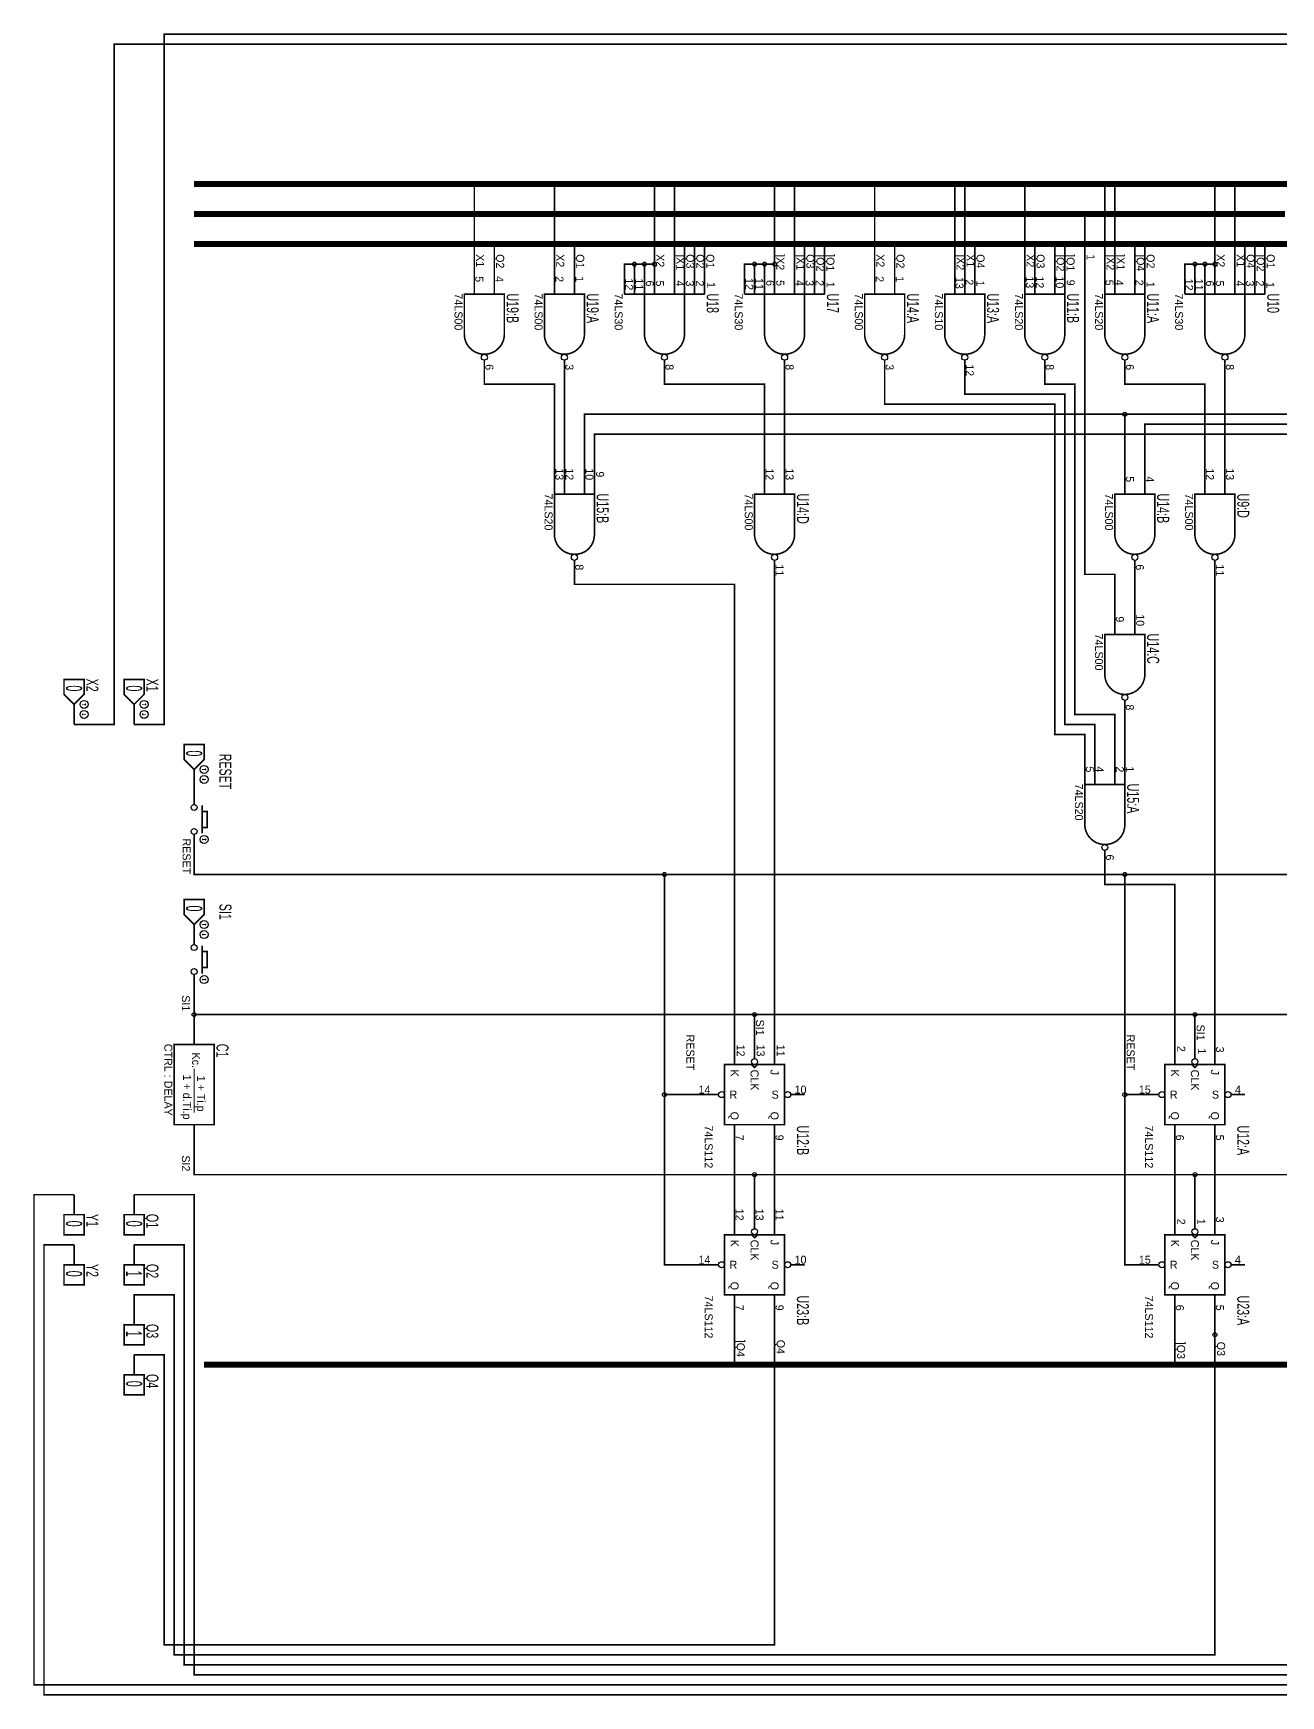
# Model space of a CAD drawing. Header units: inches. Extents: x 9.7 to 35.5, y -7.2 to 9.4.
# Drawn here: x 9.7 to 22.17, y -7.2 to 9.41 of the extents above; entities that cross this region are included whole.
import ezdxf

# ---------------------------------------------------------------- set-up
doc = ezdxf.new("R2010")
doc.units = ezdxf.units.IN
doc.header["$MEASUREMENT"] = 0
for name, color, linetype in [('12632256', 7, 'Continuous'), ('128', 7, 'Continuous'), ('16384', 7, 'Continuous'), ('255', 7, 'Continuous')]:
    doc.layers.add(name, color=color, linetype=linetype)

msp = doc.modelspace()

# ---------------------------------------------------------------- linework, layer by layer
for points, const_width in [([(10.11, 2.504), (10.51, 2.504), (10.51, 9.304), (33.41, 9.304), (33.41, 9.104)], 0.016), ([(10.71, 2.504), (11.01, 2.504), (11.01, 9.404), (34.91, 9.404), (34.91, 9.104)], 0.016), ([(11.31, 7.904), (12.01, 7.904)], 0.06), ([(12.11, 7.904), (12.01, 7.904)], 0.06), ([(12.91, 7.904), (12.11, 7.904)], 0.06), ([(14.01, 7.904), (12.91, 7.904)], 0.06), ([(13.61, 7.904), (14.11, 7.904)], 0.06), ([(14.41, 7.904), (14.11, 7.904)], 0.06), ([(14.11, 7.004), (14.11, 7.904)], 0.016), ([(14.61, 7.904), (14.41, 7.904)], 0.06), ([(14.61, 7.904), (14.81, 7.904)], 0.06), ([(14.81, 7.904), (14.91, 7.904)], 0.06), ([(15.41, 7.904), (14.91, 7.904)], 0.06), ([(14.91, 7.004), (14.91, 7.904)], 0.016), ([(15.21, 7.904), (15.11, 7.904)], 0.06), ([(15.61, 7.904), (15.41, 7.904)], 0.06), ([(15.91, 7.904), (15.61, 7.904)], 0.06), ([(16.01, 7.904), (15.91, 7.904)], 0.06), ([(15.91, 7.904), (15.91, 7.104)], 0.016), ([(16.01, 7.904), (16.11, 7.904)], 0.06), ([(16.61, 7.904), (16.11, 7.904)], 0.06), ([(16.11, 7.004), (16.11, 7.904)], 0.016), ([(16.71, 7.904), (16.61, 7.904)], 0.06), ([(16.71, 7.904), (16.81, 7.904)], 0.06), ([(16.91, 7.904), (16.81, 7.904)], 0.06), ([(16.91, 7.904), (17.11, 7.904)], 0.06), ([(17.31, 7.904), (17.11, 7.904)], 0.06), ([(17.11, 7.004), (17.11, 7.104), (17.11, 7.904)], 0.016), ([(17.61, 7.904), (17.31, 7.904)], 0.06), ([(17.31, 7.004), (17.31, 7.904)], 0.016), ([(17.61, 7.904), (18.11, 7.904)], 0.06), ([(18.61, 7.904), (18.11, 7.904)], 0.06), ([(18.11, 7.004), (18.11, 7.904)], 0.016), ([(18.61, 7.904), (18.91, 7.904)], 0.06), ([(19.01, 7.904), (18.91, 7.904)], 0.06), ([(18.91, 7.004), (18.91, 7.904)], 0.016), ([(19.61, 7.904), (19.01, 7.904)], 0.06), ([(19.01, 7.004), (19.01, 7.904)], 0.016), ([(19.71, 7.904), (19.61, 7.904)], 0.06), ([(19.61, 7.904), (19.61, 7.004)], 0.016), ([(19.71, 7.904), (19.81, 7.904)], 0.06), ([(19.81, 7.904), (20.41, 7.904)], 0.06), ([(20.41, 7.904), (20.51, 7.904)], 0.06), ([(20.41, 7.004), (20.41, 7.904)], 0.016), ([(20.61, 7.904), (20.51, 7.904)], 0.06), ([(20.51, 7.004), (20.51, 7.904)], 0.016), ([(21.41, 7.904), (20.61, 7.904)], 0.06), ([(21.51, 7.904), (21.41, 7.904)], 0.06), ([(21.61, 7.904), (21.51, 7.904)], 0.06), ([(21.51, 7.904), (21.51, 7.104)], 0.016), ([(21.61, 7.904), (21.71, 7.904)], 0.06), ([(22.31, 7.904), (21.71, 7.904)], 0.06), ([(21.71, 7.004), (21.71, 7.904)], 0.016), ([(11.31, 7.604), (11.71, 7.604)], 0.06), ([(11.71, 7.604), (11.81, 7.604)], 0.06), ([(12.61, 7.604), (11.81, 7.604)], 0.06), ([(15.21, 7.604), (12.61, 7.604)], 0.06), ([(15.21, 7.604), (15.41, 7.604)], 0.06), ([(16.41, 7.604), (15.41, 7.604)], 0.06), ([(16.61, 7.604), (16.41, 7.604)], 0.06), ([(16.61, 7.604), (17.31, 7.604)], 0.06), ([(19.31, 7.604), (17.31, 7.604)], 0.06), ([(19.31, 7.604), (20.21, 7.604)], 0.06), ([(22.21, 7.604), (20.21, 7.604)], 0.06), ([(20.51, 3.604), (20.51, 4.004), (20.21, 4.004), (20.21, 7.604)], 0.016), ([(14.31, 7.304), (11.31, 7.304)], 0.06), ([(14.31, 7.304), (15.11, 7.304)], 0.06), ([(14.31, 7.004), (14.31, 7.304)], 0.016), ([(16.21, 7.304), (15.11, 7.304)], 0.06), ([(15.11, 7.004), (15.11, 7.304)], 0.016), ([(16.31, 7.304), (16.21, 7.304)], 0.06), ([(16.21, 7.304), (16.21, 7.004)], 0.016), ([(16.31, 7.304), (16.41, 7.304)], 0.06), ([(16.31, 7.304), (16.31, 7.004)], 0.016), ([(17.41, 7.304), (16.41, 7.304)], 0.06), ([(16.41, 7.004), (16.41, 7.304)], 0.016), ([(17.51, 7.304), (17.41, 7.304)], 0.06), ([(17.41, 7.004), (17.41, 7.304)], 0.016), ([(17.61, 7.304), (17.51, 7.304)], 0.06), ([(17.51, 7.004), (17.51, 7.304)], 0.016), ([(18.31, 7.304), (17.61, 7.304)], 0.06), ([(17.61, 7.004), (17.61, 7.304)], 0.016), ([(19.11, 7.304), (18.31, 7.304)], 0.06), ([(18.31, 7.004), (18.31, 7.304)], 0.016), ([(19.11, 7.304), (19.71, 7.304)], 0.06), ([(19.11, 7.304), (19.11, 7.004)], 0.016), ([(19.91, 7.304), (19.71, 7.304)], 0.06), ([(19.71, 7.004), (19.71, 7.304)], 0.016), ([(20.01, 7.304), (19.91, 7.304)], 0.06), ([(19.91, 7.004), (19.91, 7.304)], 0.016), ([(20.71, 7.304), (20.01, 7.304)], 0.06), ([(20.01, 7.004), (20.01, 7.304)], 0.016), ([(20.71, 7.304), (20.81, 7.304)], 0.06), ([(20.71, 7.304), (20.71, 7.004)], 0.016), ([(21.81, 7.304), (20.81, 7.304)], 0.06), ([(20.81, 7.004), (20.81, 7.304)], 0.016), ([(21.81, 7.304), (21.91, 7.304)], 0.06), ([(21.81, 7.304), (21.81, 7.004)], 0.016), ([(21.91, 7.304), (22.01, 7.304)], 0.06), ([(21.91, 7.304), (21.91, 7.004)], 0.016), ([(22.51, 7.304), (22.01, 7.304)], 0.06), ([(22.01, 7.004), (22.01, 7.304)], 0.016), ([(14.11, 7.004), (14.11, 6.804)], 0.016), ([(14.31, 7.004), (14.31, 6.804)], 0.016), ([(14.91, 7.004), (14.91, 6.804)], 0.016), ([(15.11, 7.004), (15.11, 6.804)], 0.016), ([(15.61, 7.004), (15.61, 7.104), (15.71, 7.104)], 0.016), ([(15.61, 7.004), (15.61, 6.804)], 0.016), ([(15.71, 7.004), (15.71, 7.104), (15.81, 7.104)], 0.016), ([(15.71, 7.004), (15.71, 6.804)], 0.016), ([(15.81, 7.004), (15.81, 7.104), (15.91, 7.104)], 0.016), ([(15.81, 7.004), (15.81, 6.804)], 0.016), ([(15.91, 7.104), (15.91, 7.004)], 0.016), ([(15.91, 7.004), (15.91, 6.804)], 0.016), ([(16.11, 7.004), (16.11, 6.804)], 0.016), ([(16.21, 7.004), (16.21, 6.804)], 0.016), ([(16.31, 7.004), (16.31, 6.804)], 0.016), ([(16.41, 7.004), (16.41, 6.804)], 0.016), ([(16.81, 7.004), (16.81, 7.104), (16.91, 7.104)], 0.016), ([(16.81, 7.004), (16.81, 6.804)], 0.016), ([(16.91, 7.004), (16.91, 7.104), (17.01, 7.104)], 0.016), ([(16.91, 7.004), (16.91, 6.804)], 0.016), ([(17.01, 7.004), (17.01, 7.104), (17.11, 7.104)], 0.016), ([(17.01, 7.004), (17.01, 6.804)], 0.016), ([(17.11, 7.004), (17.11, 6.804)], 0.016), ([(17.31, 7.004), (17.31, 6.804)], 0.016), ([(17.41, 7.004), (17.41, 6.804)], 0.016), ([(17.51, 7.004), (17.51, 6.804)], 0.016), ([(17.61, 7.004), (17.61, 6.804)], 0.016), ([(18.11, 7.004), (18.11, 6.804)], 0.016), ([(18.31, 7.004), (18.31, 6.804)], 0.016), ([(18.91, 7.004), (18.91, 6.804)], 0.016), ([(19.01, 7.004), (19.01, 6.804)], 0.016), ([(19.11, 7.004), (19.11, 6.804)], 0.016), ([(19.61, 7.004), (19.61, 6.804)], 0.016), ([(19.71, 7.004), (19.71, 6.804)], 0.016), ([(19.91, 7.004), (19.91, 6.804)], 0.016), ([(20.01, 7.004), (20.01, 6.804)], 0.016), ([(20.41, 7.004), (20.41, 6.804)], 0.016), ([(20.51, 7.004), (20.51, 6.804)], 0.016), ([(20.71, 7.004), (20.71, 6.804)], 0.016), ([(20.81, 7.004), (20.81, 6.804)], 0.016), ([(21.21, 7.004), (21.21, 7.104), (21.31, 7.104)], 0.016), ([(21.21, 7.004), (21.21, 6.804)], 0.016), ([(21.31, 7.004), (21.31, 7.104), (21.41, 7.104)], 0.016), ([(21.31, 7.004), (21.31, 6.804)], 0.016), ([(21.41, 7.004), (21.41, 7.104), (21.51, 7.104)], 0.016), ([(21.41, 7.004), (21.41, 6.804)], 0.016), ([(21.51, 7.104), (21.51, 7.004)], 0.016), ([(21.51, 7.004), (21.51, 6.804)], 0.016), ([(21.71, 7.004), (21.71, 6.804)], 0.016), ([(21.81, 7.004), (21.81, 6.804)], 0.016), ([(21.91, 7.004), (21.91, 6.804)], 0.016), ([(22.01, 7.004), (22.01, 6.804)], 0.016), ([(14.21, 6.204), (14.23, 6.205), (14.25, 6.208), (14.269, 6.213), (14.288, 6.22), (14.305, 6.228), (14.322, 6.238), (14.337, 6.25), (14.351, 6.263), (14.364, 6.277), (14.376, 6.292), (14.386, 6.309), (14.394, 6.326), (14.401, 6.345), (14.406, 6.364), (14.409, 6.384), (14.41, 6.404), (14.41, 6.804), (14.01, 6.804), (14.01, 6.404), (14.011, 6.384), (14.014, 6.364), (14.019, 6.345), (14.026, 6.326), (14.034, 6.309), (14.044, 6.292), (14.056, 6.277), (14.069, 6.263), (14.083, 6.25), (14.098, 6.238), (14.115, 6.228), (14.132, 6.22), (14.151, 6.213), (14.17, 6.208), (14.19, 6.205), (14.21, 6.204)], 0.016), ([(15.01, 6.204), (15.03, 6.205), (15.05, 6.208), (15.069, 6.213), (15.088, 6.22), (15.105, 6.228), (15.122, 6.238), (15.137, 6.25), (15.151, 6.263), (15.164, 6.277), (15.176, 6.292), (15.186, 6.309), (15.194, 6.326), (15.201, 6.345), (15.206, 6.364), (15.209, 6.384), (15.21, 6.404), (15.21, 6.804), (14.81, 6.804), (14.81, 6.404), (14.811, 6.384), (14.814, 6.364), (14.819, 6.345), (14.826, 6.326), (14.834, 6.309), (14.844, 6.292), (14.856, 6.277), (14.869, 6.263), (14.883, 6.25), (14.898, 6.238), (14.915, 6.228), (14.932, 6.22), (14.951, 6.213), (14.97, 6.208), (14.99, 6.205), (15.01, 6.204)], 0.016), ([(15.81, 6.804), (15.61, 6.804)], 0.016), ([(16.01, 6.204), (16.03, 6.205), (16.05, 6.208), (16.069, 6.213), (16.088, 6.22), (16.105, 6.228), (16.122, 6.238), (16.137, 6.25), (16.151, 6.263), (16.164, 6.277), (16.176, 6.292), (16.186, 6.309), (16.194, 6.326), (16.201, 6.345), (16.206, 6.364), (16.209, 6.384), (16.21, 6.404), (16.21, 6.804), (15.81, 6.804), (15.81, 6.404), (15.811, 6.384), (15.814, 6.364), (15.819, 6.345), (15.826, 6.326), (15.834, 6.309), (15.844, 6.292), (15.856, 6.277), (15.869, 6.263), (15.883, 6.25), (15.898, 6.238), (15.915, 6.228), (15.932, 6.22), (15.951, 6.213), (15.97, 6.208), (15.99, 6.205), (16.01, 6.204)], 0.016), ([(16.41, 6.804), (16.21, 6.804)], 0.016), ([(17.01, 6.804), (16.81, 6.804)], 0.016), ([(17.21, 6.204), (17.23, 6.205), (17.25, 6.208), (17.269, 6.213), (17.288, 6.22), (17.305, 6.228), (17.322, 6.238), (17.337, 6.25), (17.351, 6.263), (17.364, 6.277), (17.376, 6.292), (17.386, 6.309), (17.394, 6.326), (17.401, 6.345), (17.406, 6.364), (17.409, 6.384), (17.41, 6.404), (17.41, 6.804), (17.01, 6.804), (17.01, 6.404), (17.011, 6.384), (17.014, 6.364), (17.019, 6.345), (17.026, 6.326), (17.034, 6.309), (17.044, 6.292), (17.056, 6.277), (17.069, 6.263), (17.083, 6.25), (17.098, 6.238), (17.115, 6.228), (17.132, 6.22), (17.151, 6.213), (17.17, 6.208), (17.19, 6.205), (17.21, 6.204)], 0.016), ([(17.61, 6.804), (17.41, 6.804)], 0.016), ([(18.21, 6.204), (18.23, 6.205), (18.25, 6.208), (18.269, 6.213), (18.288, 6.22), (18.305, 6.228), (18.322, 6.238), (18.337, 6.25), (18.351, 6.263), (18.364, 6.277), (18.376, 6.292), (18.386, 6.309), (18.394, 6.326), (18.401, 6.345), (18.406, 6.364), (18.409, 6.384), (18.41, 6.404), (18.41, 6.804), (18.01, 6.804), (18.01, 6.404), (18.011, 6.384), (18.014, 6.364), (18.019, 6.345), (18.026, 6.326), (18.034, 6.309), (18.044, 6.292), (18.056, 6.277), (18.069, 6.263), (18.083, 6.25), (18.098, 6.238), (18.115, 6.228), (18.132, 6.22), (18.151, 6.213), (18.17, 6.208), (18.19, 6.205), (18.21, 6.204)], 0.016), ([(19.01, 6.204), (19.032, 6.205), (19.053, 6.208), (19.073, 6.213), (19.092, 6.22), (19.11, 6.228), (19.126, 6.238), (19.141, 6.25), (19.155, 6.263), (19.167, 6.277), (19.178, 6.292), (19.188, 6.309), (19.196, 6.326), (19.202, 6.345), (19.206, 6.364), (19.209, 6.384), (19.21, 6.404), (19.21, 6.804), (18.81, 6.804), (18.81, 6.404), (18.811, 6.384), (18.814, 6.364), (18.819, 6.345), (18.826, 6.326), (18.834, 6.309), (18.844, 6.292), (18.856, 6.277), (18.869, 6.263), (18.883, 6.25), (18.898, 6.238), (18.915, 6.228), (18.932, 6.22), (18.951, 6.213), (18.97, 6.208), (18.99, 6.205), (19.01, 6.204)], 0.016), ([(19.81, 6.204), (19.832, 6.205), (19.853, 6.208), (19.873, 6.213), (19.892, 6.22), (19.91, 6.228), (19.926, 6.238), (19.941, 6.25), (19.955, 6.263), (19.967, 6.277), (19.978, 6.292), (19.988, 6.309), (19.996, 6.326), (20.002, 6.345), (20.006, 6.364), (20.009, 6.384), (20.01, 6.404), (20.01, 6.804), (19.61, 6.804), (19.61, 6.404), (19.611, 6.384), (19.614, 6.364), (19.619, 6.345), (19.626, 6.326), (19.634, 6.309), (19.644, 6.292), (19.656, 6.277), (19.669, 6.263), (19.683, 6.25), (19.698, 6.238), (19.715, 6.228), (19.732, 6.22), (19.751, 6.213), (19.77, 6.208), (19.79, 6.205), (19.81, 6.204)], 0.016), ([(20.61, 6.204), (20.632, 6.205), (20.653, 6.208), (20.673, 6.213), (20.692, 6.22), (20.71, 6.228), (20.726, 6.238), (20.741, 6.25), (20.755, 6.263), (20.767, 6.277), (20.778, 6.292), (20.788, 6.309), (20.796, 6.326), (20.802, 6.345), (20.806, 6.364), (20.809, 6.384), (20.81, 6.404), (20.81, 6.804), (20.41, 6.804), (20.41, 6.404), (20.411, 6.384), (20.414, 6.364), (20.419, 6.345), (20.426, 6.326), (20.434, 6.309), (20.444, 6.292), (20.456, 6.277), (20.469, 6.263), (20.483, 6.25), (20.498, 6.238), (20.515, 6.228), (20.532, 6.22), (20.551, 6.213), (20.57, 6.208), (20.59, 6.205), (20.61, 6.204)], 0.016), ([(21.41, 6.804), (21.21, 6.804)], 0.016), ([(21.61, 6.204), (21.63, 6.205), (21.65, 6.208), (21.669, 6.213), (21.688, 6.22), (21.705, 6.228), (21.722, 6.238), (21.737, 6.25), (21.751, 6.263), (21.764, 6.277), (21.776, 6.292), (21.786, 6.309), (21.794, 6.326), (21.801, 6.345), (21.806, 6.364), (21.809, 6.384), (21.81, 6.404), (21.81, 6.804), (21.41, 6.804), (21.41, 6.404), (21.411, 6.384), (21.414, 6.364), (21.419, 6.345), (21.426, 6.326), (21.434, 6.309), (21.444, 6.292), (21.456, 6.277), (21.469, 6.263), (21.483, 6.25), (21.498, 6.238), (21.515, 6.228), (21.532, 6.22), (21.551, 6.213), (21.57, 6.208), (21.59, 6.205), (21.61, 6.204)], 0.016), ([(22.01, 6.804), (21.81, 6.804)], 0.016), ([(14.21, 6.004), (14.21, 6.144)], 0.016), ([(15.01, 6.004), (15.01, 6.144)], 0.016), ([(16.01, 6.004), (16.01, 6.144)], 0.016), ([(17.21, 6.004), (17.21, 6.144)], 0.016), ([(18.21, 6.004), (18.21, 6.144)], 0.016), ([(19.01, 6.004), (19.01, 6.144)], 0.016), ([(19.81, 6.004), (19.81, 6.144)], 0.016), ([(20.61, 6.004), (20.61, 6.144)], 0.016), ([(21.61, 6.004), (21.61, 6.144)], 0.016), ([(14.21, 6.004), (14.21, 5.904), (14.91, 5.904), (14.91, 5.004)], 0.016), ([(15.01, 6.004), (15.01, 5.004)], 0.016), ([(16.01, 6.004), (16.01, 5.904), (17.01, 5.904), (17.01, 5.004)], 0.016), ([(17.21, 6.004), (17.21, 5.004)], 0.016), ([(18.21, 6.004), (18.21, 5.704), (19.91, 5.704), (19.91, 2.404), (20.21, 2.404), (20.21, 2.104)], 0.016), ([(19.01, 6.004), (19.01, 5.804), (20.01, 5.804), (20.01, 2.504), (20.31, 2.504), (20.31, 2.104)], 0.016), ([(19.81, 6.004), (19.81, 5.904), (20.11, 5.904), (20.11, 2.604), (20.51, 2.604), (20.51, 2.104)], 0.016), ([(20.61, 6.004), (20.61, 5.904), (21.41, 5.904), (21.41, 5.004)], 0.016), ([(21.61, 6.004), (21.61, 5.004)], 0.016), ([(15.21, 5.004), (15.21, 5.604), (20.61, 5.604)], 0.016), ([(20.61, 5.004), (20.61, 5.604)], 0.016), ([(32.51, 5.604), (20.61, 5.604)], 0.016), ([(20.81, 5.004), (20.81, 5.504), (26.31, 5.504)], 0.016), ([(15.31, 5.004), (15.31, 5.404), (32.91, 5.404)], 0.016), ([(14.91, 5.004), (14.91, 4.804)], 0.016), ([(15.01, 5.004), (15.01, 4.804)], 0.016), ([(15.21, 5.004), (15.21, 4.804)], 0.016), ([(15.31, 5.004), (15.31, 4.804)], 0.016), ([(17.01, 5.004), (17.01, 4.804)], 0.016), ([(17.21, 5.004), (17.21, 4.804)], 0.016), ([(20.61, 5.004), (20.61, 4.804)], 0.016), ([(20.81, 5.004), (20.81, 4.804)], 0.016), ([(21.41, 5.004), (21.41, 4.804)], 0.016), ([(21.61, 5.004), (21.61, 4.804)], 0.016), ([(15.11, 4.204), (15.132, 4.205), (15.153, 4.208), (15.173, 4.213), (15.192, 4.22), (15.21, 4.228), (15.226, 4.238), (15.241, 4.25), (15.255, 4.263), (15.267, 4.277), (15.278, 4.292), (15.288, 4.309), (15.296, 4.326), (15.302, 4.345), (15.306, 4.364), (15.309, 4.384), (15.31, 4.404), (15.31, 4.804), (14.91, 4.804), (14.91, 4.404), (14.911, 4.384), (14.914, 4.364), (14.919, 4.345), (14.926, 4.326), (14.934, 4.309), (14.944, 4.292), (14.956, 4.277), (14.969, 4.263), (14.983, 4.25), (14.998, 4.238), (15.015, 4.228), (15.032, 4.22), (15.051, 4.213), (15.07, 4.208), (15.09, 4.205), (15.11, 4.204)], 0.016), ([(17.11, 4.204), (17.13, 4.205), (17.15, 4.208), (17.169, 4.213), (17.188, 4.22), (17.205, 4.228), (17.222, 4.238), (17.237, 4.25), (17.251, 4.263), (17.264, 4.277), (17.276, 4.292), (17.286, 4.309), (17.294, 4.326), (17.301, 4.345), (17.306, 4.364), (17.309, 4.384), (17.31, 4.404), (17.31, 4.804), (16.91, 4.804), (16.91, 4.404), (16.911, 4.384), (16.914, 4.364), (16.919, 4.345), (16.926, 4.326), (16.934, 4.309), (16.944, 4.292), (16.956, 4.277), (16.969, 4.263), (16.983, 4.25), (16.998, 4.238), (17.015, 4.228), (17.032, 4.22), (17.051, 4.213), (17.07, 4.208), (17.09, 4.205), (17.11, 4.204)], 0.016), ([(20.71, 4.204), (20.73, 4.205), (20.75, 4.208), (20.769, 4.213), (20.788, 4.22), (20.805, 4.228), (20.822, 4.238), (20.837, 4.25), (20.851, 4.263), (20.864, 4.277), (20.876, 4.292), (20.886, 4.309), (20.894, 4.326), (20.901, 4.345), (20.906, 4.364), (20.909, 4.384), (20.91, 4.404), (20.91, 4.804), (20.51, 4.804), (20.51, 4.404), (20.511, 4.384), (20.514, 4.364), (20.519, 4.345), (20.526, 4.326), (20.534, 4.309), (20.544, 4.292), (20.556, 4.277), (20.569, 4.263), (20.583, 4.25), (20.598, 4.238), (20.615, 4.228), (20.632, 4.22), (20.651, 4.213), (20.67, 4.208), (20.69, 4.205), (20.71, 4.204)], 0.016), ([(21.51, 4.204), (21.53, 4.205), (21.55, 4.208), (21.569, 4.213), (21.588, 4.22), (21.605, 4.228), (21.622, 4.238), (21.637, 4.25), (21.651, 4.263), (21.664, 4.277), (21.676, 4.292), (21.686, 4.309), (21.694, 4.326), (21.701, 4.345), (21.706, 4.364), (21.709, 4.384), (21.71, 4.404), (21.71, 4.804), (21.31, 4.804), (21.31, 4.404), (21.311, 4.384), (21.314, 4.364), (21.319, 4.345), (21.326, 4.326), (21.334, 4.309), (21.344, 4.292), (21.356, 4.277), (21.369, 4.263), (21.383, 4.25), (21.398, 4.238), (21.415, 4.228), (21.432, 4.22), (21.451, 4.213), (21.47, 4.208), (21.49, 4.205), (21.51, 4.204)], 0.016), ([(15.11, 4.004), (15.11, 4.144)], 0.016), ([(16.71, -0.696), (16.71, 3.904), (15.11, 3.904), (15.11, 4.004)], 0.016), ([(17.11, 4.004), (17.11, 4.144)], 0.016), ([(17.11, -0.696), (17.11, 4.004)], 0.016), ([(20.71, 4.004), (20.71, 4.144)], 0.016), ([(20.71, 4.004), (20.71, 3.604)], 0.016), ([(21.51, 4.004), (21.51, 4.144)], 0.016), ([(21.51, -0.696), (21.51, 4.004)], 0.016), ([(20.51, 3.604), (20.51, 3.404)], 0.016), ([(20.71, 3.604), (20.71, 3.404)], 0.016), ([(20.61, 2.804), (20.63, 2.805), (20.65, 2.808), (20.669, 2.813), (20.688, 2.82), (20.705, 2.828), (20.722, 2.838), (20.737, 2.85), (20.751, 2.863), (20.764, 2.877), (20.776, 2.892), (20.786, 2.909), (20.794, 2.926), (20.801, 2.945), (20.806, 2.964), (20.809, 2.984), (20.81, 3.004), (20.81, 3.404), (20.41, 3.404), (20.41, 3.004), (20.411, 2.984), (20.414, 2.964), (20.419, 2.945), (20.426, 2.926), (20.434, 2.909), (20.444, 2.892), (20.456, 2.877), (20.469, 2.863), (20.483, 2.85), (20.498, 2.838), (20.515, 2.828), (20.532, 2.82), (20.551, 2.813), (20.57, 2.808), (20.59, 2.805), (20.61, 2.804)], 0.016), ([(10.21, 2.954), (10.21, 2.804), (10.11, 2.704), (10.01, 2.804), (10.01, 2.954), (10.21, 2.954)], 0.016), ([(10.81, 2.954), (10.81, 2.804), (10.71, 2.704), (10.61, 2.804), (10.61, 2.954), (10.81, 2.954)], 0.016), ([(10.11, 2.504), (10.11, 2.704)], 0.016), ([(10.23, 2.704), (10.19, 2.704)], 0.008), ([(10.23, 2.704), (10.22, 2.714)], 0.008), ([(10.23, 2.704), (10.22, 2.694)], 0.008), ([(10.71, 2.504), (10.71, 2.704)], 0.016), ([(10.83, 2.704), (10.79, 2.704)], 0.008), ([(10.83, 2.704), (10.82, 2.714)], 0.008), ([(10.83, 2.704), (10.82, 2.694)], 0.008), ([(20.61, 2.604), (20.61, 2.744)], 0.016), ([(10.19, 2.604), (10.2, 2.614)], 0.008), ([(10.19, 2.604), (10.2, 2.594)], 0.008), ([(10.19, 2.604), (10.23, 2.604)], 0.008), ([(10.79, 2.604), (10.8, 2.614)], 0.008), ([(10.79, 2.604), (10.8, 2.594)], 0.008), ([(10.79, 2.604), (10.83, 2.604)], 0.008), ([(20.61, 2.604), (20.61, 2.104)], 0.016), ([(11.41, 2.304), (11.41, 2.154), (11.31, 2.054), (11.21, 2.154), (11.21, 2.304), (11.41, 2.304)], 0.016), ([(11.31, 1.854), (11.31, 2.054)], 0.016), ([(11.43, 2.054), (11.39, 2.054)], 0.008), ([(11.43, 2.054), (11.42, 2.064)], 0.008), ([(11.43, 2.054), (11.42, 2.044)], 0.008), ([(20.21, 2.104), (20.21, 1.904)], 0.016), ([(20.31, 2.104), (20.31, 1.904)], 0.016), ([(20.51, 2.104), (20.51, 1.904)], 0.016), ([(20.61, 2.104), (20.61, 1.904)], 0.016), ([(11.31, 1.854), (11.31, 1.804)], 0.016), ([(11.39, 1.954), (11.4, 1.964)], 0.008), ([(11.39, 1.954), (11.4, 1.944)], 0.008), ([(11.39, 1.954), (11.43, 1.954)], 0.008), ([(20.41, 1.304), (20.432, 1.305), (20.453, 1.308), (20.473, 1.313), (20.492, 1.32), (20.51, 1.328), (20.526, 1.338), (20.541, 1.35), (20.555, 1.363), (20.567, 1.377), (20.578, 1.392), (20.588, 1.409), (20.596, 1.426), (20.602, 1.445), (20.606, 1.464), (20.609, 1.484), (20.61, 1.504), (20.61, 1.904), (20.21, 1.904), (20.21, 1.504), (20.211, 1.484), (20.214, 1.464), (20.219, 1.445), (20.226, 1.426), (20.234, 1.409), (20.244, 1.392), (20.256, 1.377), (20.269, 1.363), (20.283, 1.35), (20.298, 1.338), (20.315, 1.328), (20.332, 1.32), (20.351, 1.313), (20.37, 1.308), (20.39, 1.305), (20.41, 1.304)], 0.016), ([(11.31, 1.804), (11.31, 1.704)], 0.016), ([(11.39, 1.694), (11.39, 1.414)], 0.016), ([(11.39, 1.634), (11.39, 1.474), (11.44, 1.474), (11.44, 1.634), (11.39, 1.634)], 0.016), ([(11.31, 1.304), (11.31, 1.404)], 0.016), ([(11.39, 1.354), (11.4, 1.364)], 0.008), ([(11.39, 1.354), (11.43, 1.354)], 0.008), ([(11.39, 1.354), (11.4, 1.344)], 0.008), ([(11.42, 1.364), (11.43, 1.354), (11.42, 1.344)], 0.008), ([(11.31, 1.304), (11.31, 1.004), (16.01, 1.004)], 0.016), ([(20.41, 1.104), (20.41, 1.244)], 0.016), ([(29.51, 1.004), (20.61, 1.004), (16.01, 1.004)], 0.016), ([(16.01, 1.004), (16.01, -1.196)], 0.016), ([(21.11, -0.696), (21.11, 0.904), (20.41, 0.904), (20.41, 1.104)], 0.016), ([(20.61, 1.004), (20.61, -1.196)], 0.016), ([(11.41, 0.754), (11.41, 0.604), (11.31, 0.504), (11.21, 0.604), (11.21, 0.754), (11.41, 0.754)], 0.016), ([(11.31, 0.304), (11.31, 0.504)], 0.016), ([(11.43, 0.504), (11.39, 0.504)], 0.008), ([(11.43, 0.504), (11.42, 0.514)], 0.008), ([(11.43, 0.504), (11.42, 0.494)], 0.008), ([(11.31, 0.404), (11.31, 0.304)], 0.016), ([(11.31, 0.404), (11.31, 0.304)], 0.016), ([(11.39, 0.404), (11.4, 0.414)], 0.008), ([(11.39, 0.404), (11.4, 0.394)], 0.008), ([(11.39, 0.404), (11.43, 0.404)], 0.008), ([(11.39, 0.294), (11.39, 0.014)], 0.016), ([(11.39, 0.234), (11.39, 0.074), (11.44, 0.074), (11.44, 0.234), (11.39, 0.234)], 0.016), ([(11.31, -0.096), (11.31, 0.004)], 0.016), ([(11.31, -0.096), (11.31, -0.396)], 0.016), ([(11.39, -0.046), (11.4, -0.036)], 0.008), ([(11.39, -0.046), (11.43, -0.046)], 0.008), ([(11.39, -0.046), (11.4, -0.056)], 0.008), ([(11.42, -0.036), (11.43, -0.046), (11.42, -0.056)], 0.008), ([(16.91, -0.396), (11.31, -0.396)], 0.016), ([(11.31, -0.396), (11.31, -0.596)], 0.016), ([(16.91, -0.696), (16.91, -0.396)], 0.016), ([(16.91, -0.396), (21.31, -0.396)], 0.016), ([(21.31, -0.696), (21.31, -0.396)], 0.016), ([(21.31, -0.396), (28.81, -0.396)], 0.016), ([(11.31, -0.596), (11.31, -0.696)], 0.016), ([(11.11, -0.696), (11.11, -1.496), (11.51, -1.496), (11.51, -0.696), (11.11, -0.696)], 0.016), ([(16.71, -0.696), (16.71, -0.896)], 0.016), ([(16.91, -0.696), (16.91, -0.836)], 0.016), ([(17.11, -0.696), (17.11, -0.896)], 0.016), ([(21.11, -0.696), (21.11, -0.896)], 0.016), ([(21.31, -0.696), (21.31, -0.836)], 0.016), ([(21.51, -0.696), (21.51, -0.896)], 0.016), ([(11.31, -0.936), (11.31, -1.376)], 0.01), ([(16.61, -0.896), (16.61, -1.496), (17.21, -1.496), (17.21, -0.896), (16.61, -0.896)], 0.016), ([(16.94, -0.896), (16.91, -0.926), (16.88, -0.896), (16.94, -0.896)], 0.016), ([(21.01, -0.896), (21.01, -1.496), (21.61, -1.496), (21.61, -0.896), (21.01, -0.896)], 0.016), ([(21.34, -0.896), (21.31, -0.926), (21.28, -0.896), (21.34, -0.896)], 0.016), ([(16.41, -1.196), (16.01, -1.196)], 0.016), ([(16.41, -2.896), (16.01, -2.896), (16.01, -1.196)], 0.016), ([(16.41, -1.196), (16.55, -1.196)], 0.016), ([(17.41, -1.196), (17.27, -1.196)], 0.016), ([(20.81, -1.196), (20.61, -1.196)], 0.016), ([(20.81, -2.896), (20.61, -2.896), (20.61, -1.196)], 0.016), ([(20.81, -1.196), (20.95, -1.196)], 0.016), ([(21.81, -1.196), (21.67, -1.196)], 0.016), ([(11.31, -1.596), (11.31, -1.496)], 0.016), ([(16.71, -1.696), (16.71, -1.496)], 0.016), ([(17.11, -1.696), (17.11, -1.496)], 0.016), ([(21.11, -1.696), (21.11, -1.496)], 0.016), ([(21.51, -1.696), (21.51, -1.496)], 0.016), ([(11.31, -1.596), (11.31, -1.996), (16.91, -1.996)], 0.016), ([(16.71, -1.696), (16.71, -2.396)], 0.016), ([(17.11, -1.696), (17.11, -2.396)], 0.016), ([(21.11, -1.696), (21.11, -2.396)], 0.016), ([(21.51, -1.696), (21.51, -2.396)], 0.016), ([(21.31, -1.996), (16.91, -1.996)], 0.016), ([(16.91, -2.396), (16.91, -1.996)], 0.016), ([(28.81, -1.996), (21.31, -1.996)], 0.016), ([(21.31, -1.996), (21.31, -2.396)], 0.016), ([(10.11, -2.196), (9.71, -2.196), (9.71, -7.096), (34.91, -7.096), (34.91, -6.996)], 0.016), ([(10.11, -2.196), (10.11, -2.396)], 0.016), ([(10.71, -2.196), (11.31, -2.196), (11.31, -6.996), (31.91, -6.996), (31.91, -3.596), (34.51, -3.596)], 0.016), ([(10.71, -2.196), (10.71, -2.396)], 0.016), ([(10.21, -2.396), (10.21, -2.596), (10.01, -2.596), (10.01, -2.396), (10.21, -2.396)], 0.016), ([(10.81, -2.396), (10.81, -2.596), (10.61, -2.596), (10.61, -2.396), (10.81, -2.396)], 0.016), ([(16.71, -2.396), (16.71, -2.596)], 0.016), ([(16.91, -2.396), (16.91, -2.536)], 0.016), ([(17.11, -2.396), (17.11, -2.596)], 0.016), ([(21.11, -2.396), (21.11, -2.596)], 0.016), ([(21.31, -2.396), (21.31, -2.536)], 0.016), ([(21.51, -2.396), (21.51, -2.596)], 0.016), ([(16.61, -2.596), (16.61, -3.196), (17.21, -3.196), (17.21, -2.596), (16.61, -2.596)], 0.016), ([(16.94, -2.596), (16.91, -2.626), (16.88, -2.596), (16.94, -2.596)], 0.016), ([(21.01, -2.596), (21.01, -3.196), (21.61, -3.196), (21.61, -2.596), (21.01, -2.596)], 0.016), ([(21.34, -2.596), (21.31, -2.626), (21.28, -2.596), (21.34, -2.596)], 0.016), ([(10.11, -2.696), (9.81, -2.696), (9.81, -7.196), (33.91, -7.196), (33.91, -6.996)], 0.016), ([(10.11, -2.696), (10.11, -2.896)], 0.016), ([(10.71, -2.696), (11.21, -2.696), (11.21, -6.896), (29.01, -6.896), (29.01, -3.596)], 0.016), ([(10.71, -2.696), (10.71, -2.896)], 0.016), ([(10.01, -2.896), (10.01, -3.096), (10.21, -3.096), (10.21, -2.896), (10.01, -2.896)], 0.016), ([(10.81, -2.896), (10.81, -3.096), (10.61, -3.096), (10.61, -2.896), (10.81, -2.896)], 0.016), ([(16.41, -2.896), (16.55, -2.896)], 0.016), ([(17.41, -2.896), (17.27, -2.896)], 0.016), ([(20.81, -2.896), (20.95, -2.896)], 0.016), ([(21.81, -2.896), (21.67, -2.896)], 0.016), ([(10.71, -3.296), (10.71, -3.196), (11.11, -3.196), (11.11, -6.796), (21.51, -6.796), (21.51, -3.596)], 0.016), ([(10.71, -3.296), (10.71, -3.496)], 0.016), ([(16.71, -3.396), (16.71, -3.196)], 0.016), ([(17.11, -3.396), (17.11, -3.196)], 0.016), ([(21.11, -3.396), (21.11, -3.196)], 0.016), ([(21.51, -3.396), (21.51, -3.196)], 0.016), ([(10.81, -3.496), (10.81, -3.696), (10.61, -3.696), (10.61, -3.496), (10.81, -3.496)], 0.016), ([(16.71, -3.396), (16.71, -3.896)], 0.016), ([(17.11, -3.396), (17.11, -3.596), (17.11, -3.896)], 0.016), ([(21.11, -3.396), (21.11, -3.896)], 0.016), ([(21.51, -3.396), (21.51, -3.596), (21.51, -3.896)], 0.016), ([(10.71, -3.796), (11.01, -3.796), (11.01, -6.696), (17.11, -6.696), (17.11, -3.596)], 0.016), ([(10.71, -3.796), (10.71, -3.996)], 0.016), ([(11.41, -3.896), (16.71, -3.896)], 0.06), ([(17.11, -3.896), (16.71, -3.896)], 0.06), ([(17.11, -3.896), (21.11, -3.896)], 0.06), ([(21.51, -3.896), (21.11, -3.896)], 0.06), ([(21.51, -3.896), (28.61, -3.896)], 0.06), ([(10.81, -3.996), (10.81, -4.196), (10.61, -4.196), (10.61, -3.996), (10.81, -3.996)], 0.016)]:
    msp.add_lwpolyline(points, dxfattribs=dict(const_width=const_width))
at = {"layer": '128'}
for centre in [(14.21, 6.174), (15.01, 6.174), (16.01, 6.174), (17.21, 6.174), (18.21, 6.174), (19.01, 6.174), (19.81, 6.174), (20.61, 6.174), (21.61, 6.174), (15.11, 4.174), (17.11, 4.174), (20.71, 4.174), (21.51, 4.174), (20.61, 2.774), (11.31, 1.674), (11.31, 1.434), (20.41, 1.274), (11.31, 0.274), (11.31, 0.034), (16.91, -0.866), (21.31, -0.866), (16.58, -1.196), (17.24, -1.196), (20.98, -1.196), (21.64, -1.196), (16.91, -2.566), (21.31, -2.566), (16.58, -2.896), (17.24, -2.896), (20.98, -2.896), (21.64, -2.896)]:
    msp.add_circle(centre, 0.03, dxfattribs=at)
at = {"layer": '16384'}
for centre in [(15.71, 7.104), (15.81, 7.104), (15.91, 7.104), (16.91, 7.104), (17.01, 7.104), (17.11, 7.104), (21.31, 7.104), (21.41, 7.104), (21.51, 7.104), (20.61, 5.604), (16.01, 1.004), (20.61, 1.004), (11.31, -0.396), (16.91, -0.396), (21.31, -0.396), (16.01, -1.196), (20.61, -1.196), (16.91, -1.996), (21.31, -1.996), (21.51, -3.596)]:
    msp.add_circle(centre, 0.02, dxfattribs=at)
at = {"layer": '255'}
for centre in [(10.21, 2.704), (10.81, 2.704), (10.21, 2.604), (10.81, 2.604), (11.41, 2.054), (11.41, 1.954), (11.41, 1.354), (11.41, 0.504), (11.41, 0.404), (11.41, -0.046)]:
    msp.add_circle(centre, 0.04, dxfattribs=at)

# ---------------------------------------------------------------- texts
for s, p in [('X1', (14.128, 7.204)), ('Q2', (14.328, 7.204)), ('X2', (14.928, 7.204)), ('Q1', (15.128, 7.204)), ('X2', (15.928, 7.204)), (']X1', (16.128, 7.204)), ('Q3', (16.228, 7.204)), ('Q2', (16.328, 7.204)), ('Q1', (16.428, 7.204)), (']X2', (17.128, 7.204)), (']X1', (17.328, 7.204)), ('Q3', (17.428, 7.204)), (']Q2', (17.528, 7.204)), (']Q1', (17.628, 7.204)), ('X2', (18.128, 7.204)), ('Q2', (18.328, 7.204)), (']X2', (18.928, 7.204)), ('X1', (19.028, 7.204)), ('Q4', (19.128, 7.204)), ('X2', (19.628, 7.204)), ('Q3', (19.728, 7.204)), (']Q2', (19.928, 7.204)), (']Q1', (20.028, 7.204)), ('1', (20.228, 7.204)), (']X2', (20.428, 7.204)), (']X1', (20.528, 7.204)), (']Q4', (20.728, 7.204)), ('Q2', (20.828, 7.204)), ('X2', (21.528, 7.204)), ('X1', (21.728, 7.204)), ('Q4', (21.828, 7.204)), (']Q2', (21.928, 7.204)), ('Q1', (22.028, 7.204)), ('5', (14.12, 6.984)), ('4', (14.32, 6.984)), ('2', (14.92, 6.984)), ('1', (15.12, 6.984)), ('12', (15.617, 6.962)), ('11', (15.717, 6.962)), ('6', (15.824, 6.941)), ('5', (15.924, 6.941)), ('4', (16.124, 6.941)), ('3', (16.224, 6.941)), ('2', (16.324, 6.941)), ('1', (16.437, 6.925)), ('12', (16.817, 6.965)), ('11', (16.917, 6.965)), ('6', (17.027, 6.945)), ('5', (17.127, 6.945)), ('4', (17.32, 6.945)), ('3', (17.42, 6.945)), ('2', (17.52, 6.945)), ('1', (17.63, 6.928)), ('2', (18.12, 6.984)), ('1', (18.32, 6.984)), ('13', (18.918, 6.976)), ('2', (19.016, 6.953)), ('1', (19.127, 6.941)), ('13', (19.62, 6.982)), ('12', (19.72, 6.982)), ('10', (19.92, 6.982)), ('9', (20.029, 6.949)), ('5', (20.416, 6.949)), ('4', (20.516, 6.949)), ('2', (20.716, 6.949)), ('1', (20.827, 6.929)), ('12', (21.211, 6.959)), ('11', (21.311, 6.959)), ('6', (21.42, 6.941)), ('5', (21.52, 6.941)), ('4', (21.72, 6.941)), ('3', (21.82, 6.941)), ('2', (21.92, 6.941)), ('1', (22.024, 6.925)), ('74LS00', (13.912, 6.812)), ('74LS00', (14.712, 6.812)), ('74LS30', (15.512, 6.812)), ('74LS30', (16.712, 6.812)), ('74LS00', (17.912, 6.812)), ('74LS10', (18.712, 6.812)), ('74LS20', (19.512, 6.812)), ('74LS20', (20.312, 6.812)), ('74LS30', (21.112, 6.812)), ('6', (14.22, 6.104)), ('3', (15.02, 6.104)), ('8', (16.02, 6.104)), ('8', (17.22, 6.104)), ('3', (18.22, 6.104)), ('12', (19.02, 6.104)), ('8', (19.82, 6.104)), ('6', (20.62, 6.104)), ('8', (21.62, 6.104)), ('13', (14.92, 5.064)), ('12', (15.02, 5.064)), ('10', (15.22, 5.064)), ('9', (15.327, 5.033)), ('12', (17.02, 5.064)), ('13', (17.22, 5.064)), ('12', (21.42, 5.064)), ('13', (21.62, 5.064)), ('5', (20.62, 4.984)), ('4', (20.82, 4.984)), ('74LS20', (14.812, 4.812)), ('74LS00', (16.812, 4.812)), ('74LS00', (20.412, 4.812)), ('74LS00', (21.212, 4.812)), ('8', (15.12, 4.104)), ('11', (17.12, 4.104)), ('6', (20.72, 4.104)), ('11', (21.52, 4.104)), ('9', (20.52, 3.584)), ('10', (20.724, 3.605)), ('74LS00', (20.312, 3.412)), ('8', (20.62, 2.704)), ('5', (20.22, 2.084)), ('4', (20.32, 2.084)), ('2', (20.52, 2.084)), ('1', (20.62, 2.084)), ('74LS20', (20.112, 1.912)), ('RESET', (11.195, 1.364)), ('6', (20.42, 1.204)), ('SI1', (11.188, -0.203)), ('SI1', (16.925, -0.446)), ('RESET', (16.228, -0.596)), ('RESET', (20.628, -0.596)), ('SI1', (21.328, -0.496)), ('CTRL : DELAY', (11.012, -0.688)), ('12', (16.731, -0.696)), ('13', (16.931, -0.696)), ('11', (17.131, -0.696)), ('2', (21.134, -0.709)), ('1', (21.34, -0.733)), ('3', (21.52, -0.716)), ('K', (16.67, -0.946)), ('CLK', (16.87, -0.946)), ('J', (17.07, -0.946)), ('K', (21.07, -0.946)), ('CLK', (21.27, -0.946)), ('J', (21.47, -0.946)), ('Q', (16.67, -1.366)), ('Q', (17.07, -1.366)), ('Q', (21.07, -1.366)), ('Q', (21.47, -1.366)), ('74LS112', (16.412, -1.504)), ('7', (16.72, -1.596)), ('9', (17.12, -1.596)), ('74LS112', (20.812, -1.504)), ('6', (21.12, -1.596)), ('5', (21.52, -1.596)), ('SI2', (11.188, -1.803)), ('12', (16.72, -2.336)), ('13', (16.92, -2.336)), ('11', (17.12, -2.336)), ('2', (21.134, -2.436)), ('1', (21.334, -2.436)), ('3', (21.52, -2.416)), ('K', (16.67, -2.646)), ('CLK', (16.87, -2.646)), ('J', (17.07, -2.646)), ('K', (21.07, -2.646)), ('CLK', (21.27, -2.646)), ('J', (21.47, -2.646)), ('Q', (16.67, -3.066)), ('Q', (17.07, -3.066)), ('Q', (21.07, -3.066)), ('Q', (21.47, -3.066)), ('74LS112', (16.412, -3.204)), ('7', (16.72, -3.296)), ('9', (17.12, -3.296)), ('74LS112', (20.812, -3.204)), ('6', (21.12, -3.296)), ('5', (21.52, -3.296)), (']Q4', (16.732, -3.646)), ('Q4', (17.132, -3.646)), (']Q3', (21.132, -3.666)), ('Q3', (21.532, -3.666))]:
    msp.add_text(s, height=0.08, rotation=270).set_placement(p)
at = {"width": 0.666667}
for s, p in [('U19:B', (14.433, 6.812)), ('U19:A', (15.233, 6.812)), ('U18', (16.433, 6.812)), ('U17', (17.633, 6.812)), ('U14:A', (18.433, 6.812)), ('U13:A', (19.233, 6.812)), ('U11:B', (20.033, 6.812)), ('U11:A', (20.833, 6.812)), ('U10', (22.033, 6.812)), ('U15:B', (15.333, 4.812)), ('U14:D', (17.333, 4.812)), ('U14:B', (20.933, 4.812)), ('U9:D', (21.733, 4.812)), ('U14:C', (20.833, 3.412)), ('X2', (10.233, 2.962)), ('X1', (10.833, 2.962)), ('RESET', (11.563, 2.212)), ('U15:A', (20.633, 1.912)), ('SI1', (11.563, 0.712)), ('C1', (11.533, -0.688)), ('U12:B', (17.333, -1.504)), ('U12:A', (21.733, -1.504)), ('Y1', (10.233, -2.388)), ('Q1', (10.833, -2.388)), ('Y2', (10.233, -2.888)), ('Q2', (10.833, -2.888)), ('U23:B', (17.333, -3.204)), ('U23:A', (21.733, -3.204)), ('Q3', (10.833, -3.488)), ('Q4', (10.833, -3.988))]:
    msp.add_text(s, height=0.12, rotation=270, dxfattribs=at).set_placement(p)
for s, p in [('14', (16.35, -1.186)), ('R', (16.66, -1.236)), ('S', (17.08, -1.236)), ('10', (17.31, -1.186)), ('15', (20.75, -1.186)), ('R', (21.06, -1.236)), ('S', (21.48, -1.236)), ('4', (21.71, -1.186)), ('14', (16.35, -2.886)), ('10', (17.31, -2.886)), ('15', (20.75, -2.886)), ('4', (21.71, -2.886)), ('R', (16.66, -2.936)), ('S', (17.08, -2.936)), ('R', (21.06, -2.936)), ('S', (21.48, -2.936))]:
    msp.add_text(s, height=0.08).set_placement(p)
at = {"layer": '12632256', "width": 0.5}
for s, p in [('0', (10.03, 2.894)), ('0', (10.63, 2.894)), ('0', (11.23, 2.244)), ('0', (11.23, 0.694)), ('0', (10.03, -2.456)), ('0', (10.63, -2.456)), ('0', (10.03, -2.956)), ('1', (10.63, -2.956)), ('1', (10.63, -3.556)), ('0', (10.63, -4.056))]:
    msp.add_text(s, height=0.16, rotation=270, dxfattribs=at).set_placement(p)
at = {"layer": '128'}
for s, p in [('Kc.', (11.29, -0.776)), ('1 + d.Ti.p', (11.2, -0.996)), ('1 + Ti.p', (11.34, -1.006))]:
    msp.add_text(s, height=0.08, rotation=270, dxfattribs=at).set_placement(p)

doc.saveas('drawing.dxf')
